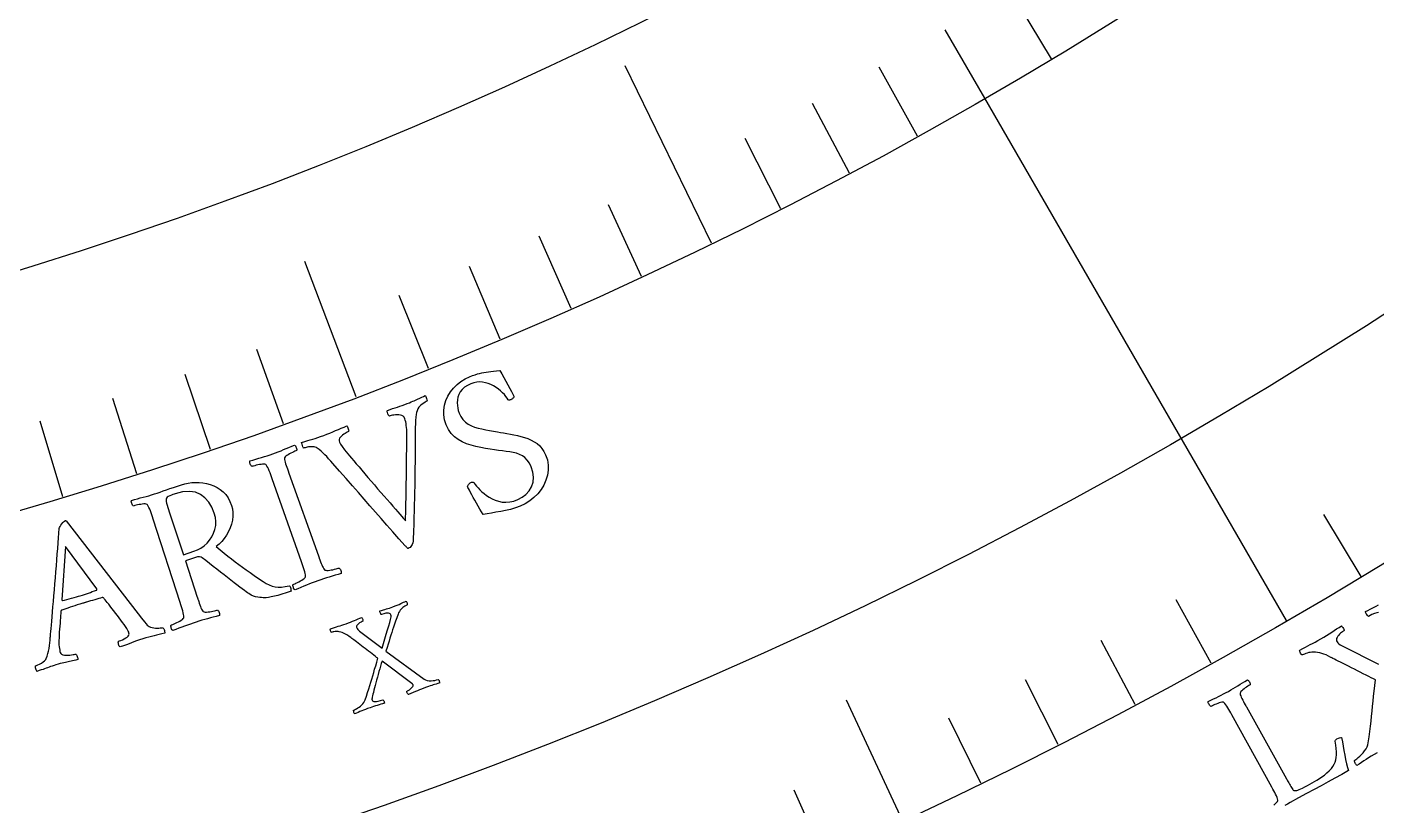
# Model space of a CAD drawing. Header units: millimetres. Extents: x -76 to 76, y -76 to 86.
# Drawn here: x 16.94 to 35.64, y -62.12 to -51.34 of the extents above; entities that cross this region are included whole.
import ezdxf

# ---------------------------------------------------------------- set-up
doc = ezdxf.new("R2010")
doc.units = ezdxf.units.MM
for name, color, linetype in [('CUT_OUTER', 1, 'Continuous'), ('ENGRAVE', 7, 'Continuous'), ('ENGRAVE_FINE', 8, 'Continuous'), ('TEXT', 5, 'Continuous')]:
    doc.layers.add(name, color=color, linetype=linetype)

msp = doc.modelspace()

# ---------------------------------------------------------------- linework, layer by layer
at = {"layer": 'CUT_OUTER'}
msp.add_arc((0.0001, -0.0001), 75.9999, 179.913117, 0.0001, dxfattribs=at)
at = {"layer": 'ENGRAVE'}
for points in [[(31.1316, -51.7822), (30.0978, -50.0627)], [(26.4222, -54.3364), (25.2257, -51.8759)], [(34.39, -59.5652), (30.21, -52.3253)], [(21.4998, -56.4654), (20.7858, -54.5903)], [(29.0677, -62.3358), (28.2904, -60.669)]]:
    msp.add_lwpolyline(points, dxfattribs=at)
for radius in [74.48, 74.48, 72.485, 68.78, 68.78, 65.854, 60.42, 60.42, 57.228]:
    msp.add_circle((0, 0), radius, dxfattribs=at)
at = {"layer": 'ENGRAVE_FINE'}
for points in [[(30.2086, -52.3261), (29.6614, -51.3783)], [(29.2758, -52.8536), (28.7456, -51.8962)], [(28.3337, -53.3646), (27.8204, -52.398)], [(27.3823, -53.8589), (26.8864, -52.8834)], [(25.4535, -54.7968), (24.9925, -53.8043)], [(24.4766, -55.2401), (24.0333, -54.2395)], [(23.4918, -55.6661), (23.0663, -54.6578)], [(22.4994, -56.0745), (22.0919, -55.0588)], [(20.4932, -56.8384), (20.122, -55.8089)], [(19.4799, -57.1936), (19.1271, -56.1576)], [(18.4604, -57.5308), (18.126, -56.4887)], [(17.4349, -57.8498), (17.1191, -56.802)], [(35.4243, -58.956), (34.9076, -58.0961)], [(33.3452, -60.1563), (32.8588, -59.2789)], [(32.2903, -60.7291), (31.8193, -59.8434)], [(31.2255, -61.2834), (30.77, -60.3896)], [(30.1512, -61.8191), (29.7114, -60.9174)], [(27.9753, -62.8337), (27.5673, -61.9172)]]:
    msp.add_lwpolyline(points, dxfattribs=at)
at = {"layer": 'TEXT'}
for points in [[(23.0695, -56.1867), (23.1089, -56.1711), (23.1454, -56.1582), (23.1788, -56.1479), (23.2093, -56.1401), (23.2386, -56.134), (23.2686, -56.1286), (23.2993, -56.1238), (23.3307, -56.1198), (23.3643, -56.1157), (23.4016, -56.1108), (23.4427, -56.1051), (23.4875, -56.0986), (23.5165, -56.147), (23.5452, -56.1966), (23.5733, -56.2474), (23.601, -56.2994), (23.6267, -56.3486), (23.6486, -56.3913), (23.6667, -56.4275), (23.6812, -56.4571), (23.6837, -56.4635), (23.6828, -56.4703), (23.6786, -56.4775), (23.6711, -56.4851), (23.6622, -56.4923), (23.654, -56.4982), (23.6464, -56.5029), (23.6394, -56.5063), (23.6303, -56.5093), (23.6217, -56.5105), (23.6135, -56.51), (23.6057, -56.5077), (23.5912, -56.4841), (23.5732, -56.4597), (23.5517, -56.4343), (23.5267, -56.4079), (23.4988, -56.382), (23.4688, -56.3578), (23.4366, -56.3352), (23.4023, -56.3144), (23.3662, -56.2961), (23.3288, -56.2813), (23.2903, -56.2699), (23.2504, -56.262), (23.2099, -56.2587), (23.1693, -56.2612), (23.1285, -56.2694), (23.0876, -56.2833), (23.0387, -56.3067), (22.9977, -56.3335), (22.9647, -56.3637), (22.9396, -56.3974), (22.9211, -56.4332), (22.9081, -56.47), (22.9004, -56.5077), (22.8981, -56.5464), (22.9001, -56.5848), (22.9052, -56.6214), (22.9136, -56.6564), (22.9251, -56.6897), (22.949, -56.7389), (22.9779, -56.7809), (23.0119, -56.8157), (23.051, -56.8433), (23.094, -56.8656), (23.14, -56.8843), (23.1888, -56.8995), (23.2405, -56.9111), (23.2938, -56.921), (23.3475, -56.9311), (23.4014, -56.9415), (23.4557, -56.9521), (23.4972, -56.9592), (23.5408, -56.9667), (23.5866, -56.9744), (23.6344, -56.9824), (23.6832, -56.9914), (23.732, -57.0019), (23.7806, -57.014), (23.8292, -57.0277), (23.8766, -57.044), (23.9215, -57.0638), (23.964, -57.0872), (24.0042, -57.1142), (24.0408, -57.1453), (24.0727, -57.1814), (24.1001, -57.2225), (24.1228, -57.2684), (24.147, -57.3396), (24.1594, -57.4109), (24.1601, -57.4821), (24.149, -57.5533), (24.1277, -57.6227), (24.0981, -57.6884), (24.0602, -57.7505), (24.0138, -57.8089), (23.9607, -57.862), (23.9025, -57.9083), (23.8392, -57.9477), (23.7709, -57.9802), (23.704, -58.0054), (23.6367, -58.0263), (23.5691, -58.043), (23.5012, -58.0554), (23.435, -58.0656), (23.3726, -58.0758), (23.314, -58.086), (23.2592, -58.0962), (23.2353, -58.0594), (23.2113, -58.0211), (23.1874, -57.9812), (23.1634, -57.9397), (23.1403, -57.8987), (23.1189, -57.8601), (23.0994, -57.8239), (23.0815, -57.7902), (23.0663, -57.7607), (23.0545, -57.7374), (23.0462, -57.7201), (23.0412, -57.7089), (23.0457, -57.6996), (23.0508, -57.6906), (23.0566, -57.6818), (23.0632, -57.6734), (23.0704, -57.6657), (23.0783, -57.6591), (23.0868, -57.6537), (23.096, -57.6493), (23.1076, -57.6464), (23.1181, -57.6475), (23.1274, -57.6526), (23.1355, -57.6617), (23.149, -57.6804), (23.1661, -57.7017), (23.1869, -57.7257), (23.2113, -57.7523), (23.2391, -57.78), (23.2703, -57.8068), (23.3047, -57.833), (23.3424, -57.8584), (23.383, -57.8812), (23.4263, -57.8996), (23.4721, -57.9136), (23.5205, -57.9232), (23.5716, -57.9266), (23.6251, -57.922), (23.6812, -57.9094), (23.7398, -57.8888), (23.7995, -57.8581), (23.8507, -57.8184), (23.8933, -57.7697), (23.9275, -57.7121), (23.9496, -57.6481), (23.9562, -57.5805), (23.9473, -57.5092), (23.9231, -57.4343), (23.8982, -57.3834), (23.8697, -57.3412), (23.8374, -57.3076), (23.8015, -57.2826), (23.7623, -57.2638), (23.7203, -57.2484), (23.6754, -57.2366), (23.6277, -57.2283), (23.5777, -57.2217), (23.5259, -57.215), (23.4724, -57.2082), (23.4171, -57.2014), (23.3545, -57.1914), (23.2905, -57.1802), (23.225, -57.1677), (23.1582, -57.154), (23.0921, -57.1372), (23.029, -57.1154), (22.9688, -57.0886), (22.9115, -57.0569), (22.8594, -57.0187), (22.8147, -56.9724), (22.7772, -56.918), (22.747, -56.8557), (22.7244, -56.7857), (22.7127, -56.7166), (22.7119, -56.6485), (22.7221, -56.5812), (22.7416, -56.5163), (22.7689, -56.4551), (22.804, -56.3975), (22.8468, -56.3437), (22.8958, -56.2949), (22.9492, -56.2525), (23.0071, -56.2164), (23.0695, -56.1867)], [(21.0489, -56.9993), (21.0913, -56.9833), (21.1329, -56.9671), (21.1736, -56.9505), (21.2134, -56.9337), (21.2526, -56.9168), (21.2915, -56.9002), (21.3302, -56.8839), (21.3685, -56.8678), (21.3733, -56.8737), (21.3782, -56.8825), (21.3833, -56.8941), (21.3885, -56.9086), (21.3926, -56.9229), (21.3946, -56.934), (21.3943, -56.9418), (21.3919, -56.9463), (21.385, -56.9494), (21.3748, -56.9546), (21.3615, -56.9621), (21.345, -56.9717), (21.3273, -56.983), (21.3107, -56.9954), (21.2951, -57.009), (21.2805, -57.0238), (21.2691, -57.0397), (21.2629, -57.0565), (21.2621, -57.0742), (21.2666, -57.0928), (21.2799, -57.1194), (21.3036, -57.1553), (21.3377, -57.2006), (21.3822, -57.2552), (21.406, -57.2834), (21.4336, -57.3158), (21.4649, -57.3525), (21.4999, -57.3934), (21.5377, -57.4376), (21.5773, -57.4839), (21.6188, -57.5326), (21.6621, -57.5834), (21.7065, -57.6353), (21.751, -57.6871), (21.7958, -57.7388), (21.8408, -57.7904), (21.8849, -57.8409), (21.9272, -57.8895), (21.9676, -57.936), (22.0061, -57.9805), (22.0419, -58.022), (22.0743, -58.0595), (22.1033, -58.093), (22.1288, -58.1226), (22.1499, -58.1471), (22.1657, -58.1652), (22.1762, -58.1769), (22.1812, -58.1823), (22.182, -58.1714), (22.1829, -58.1516), (22.1839, -58.123), (22.185, -58.0856), (22.1862, -58.0409), (22.1874, -57.9906), (22.1885, -57.9346), (22.1896, -57.873), (22.1906, -57.8069), (22.1917, -57.7374), (22.1927, -57.6646), (22.1938, -57.5885), (22.1949, -57.5104), (22.1958, -57.4318), (22.1967, -57.3526), (22.1974, -57.2728), (22.1981, -57.1939), (22.1986, -57.1174), (22.199, -57.0433), (22.1993, -56.9716), (22.1992, -56.9446), (22.1982, -56.9172), (22.1962, -56.8894), (22.1932, -56.8612), (22.1894, -56.8341), (22.1847, -56.8097), (22.1791, -56.788), (22.1726, -56.769), (22.1624, -56.7495), (22.1488, -56.7345), (22.1317, -56.7239), (22.1112, -56.7178), (22.089, -56.715), (22.0667, -56.714), (22.0445, -56.715), (22.0223, -56.718), (22.0018, -56.7218), (21.9849, -56.7255), (21.9716, -56.7289), (21.9618, -56.7321), (21.9555, -56.7295), (21.9492, -56.7233), (21.943, -56.7132), (21.9369, -56.6995), (21.932, -56.6848), (21.9295, -56.6722), (21.9292, -56.6617), (21.9313, -56.6532), (21.9673, -56.6409), (22.0023, -56.6291), (22.0364, -56.6179), (22.0696, -56.6072), (22.1027, -56.5964), (22.1366, -56.5846), (22.1713, -56.5719), (22.2068, -56.5583), (22.2357, -56.5468), (22.2614, -56.5364), (22.2839, -56.527), (22.3032, -56.5187), (22.3207, -56.5109), (22.3381, -56.503), (22.3551, -56.495), (22.372, -56.4869), (22.3897, -56.4783), (22.4094, -56.4689), (22.431, -56.4587), (22.4547, -56.4477), (22.4596, -56.4537), (22.4645, -56.4627), (22.4695, -56.4748), (22.4746, -56.4901), (22.4788, -56.5049), (22.481, -56.5158), (22.4813, -56.5227), (22.4796, -56.5258), (22.4694, -56.5308), (22.4547, -56.5396), (22.4355, -56.5521), (22.4119, -56.5683), (22.3881, -56.5875), (22.3684, -56.609), (22.3529, -56.6328), (22.3416, -56.6589), (22.3354, -56.681), (22.3301, -56.7108), (22.3257, -56.7483), (22.3222, -56.7935), (22.3196, -56.8418), (22.3177, -56.8889), (22.3166, -56.9346), (22.3164, -56.9791), (22.3159, -57.0821), (22.3153, -57.1808), (22.3146, -57.2752), (22.3139, -57.3653), (22.3131, -57.4524), (22.3119, -57.5382), (22.3105, -57.6224), (22.3089, -57.7051), (22.3071, -57.7879), (22.3052, -57.8723), (22.3032, -57.9583), (22.3012, -58.0458), (22.2988, -58.1365), (22.2959, -58.2322), (22.2924, -58.3327), (22.2882, -58.4381), (22.2861, -58.4662), (22.2818, -58.4905), (22.2755, -58.5108), (22.2671, -58.5273), (22.2572, -58.5407), (22.2461, -58.5517), (22.234, -58.5604), (22.2207, -58.5668), (22.2164, -58.5672), (22.2115, -58.5652), (22.2061, -58.5609), (22.2003, -58.5543), (22.1944, -58.547), (22.1889, -58.541), (22.184, -58.5362), (22.1794, -58.5325), (22.0907, -58.4327), (22.0051, -58.336), (21.9227, -58.2427), (21.8435, -58.1526), (21.7656, -58.0637), (21.6871, -57.974), (21.6081, -57.8835), (21.5286, -57.7922), (21.4466, -57.6982), (21.3602, -57.5996), (21.2694, -57.4963), (21.1742, -57.3884), (21.1452, -57.3552), (21.1172, -57.324), (21.0901, -57.2947), (21.0639, -57.2674), (21.038, -57.242), (21.0118, -57.2182), (20.9853, -57.196), (20.9585, -57.1756), (20.9466, -57.1681), (20.9324, -57.1626), (20.9159, -57.1591), (20.8971, -57.1577), (20.8774, -57.1577), (20.8583, -57.1587), (20.8397, -57.1606), (20.8216, -57.1635), (20.805, -57.1668), (20.7909, -57.17), (20.7792, -57.1731), (20.7699, -57.1761), (20.7679, -57.1742), (20.7645, -57.1676), (20.7598, -57.1562), (20.7538, -57.14), (20.748, -57.1236), (20.7441, -57.1113), (20.7421, -57.1032), (20.742, -57.0993), (20.7862, -57.0849), (20.8266, -57.072), (20.8632, -57.0607), (20.896, -57.0509), (20.9288, -57.0409), (20.9652, -57.029), (21.0052, -57.0151), (21.0489, -56.9993)], [(20.343, -57.2551), (20.3816, -57.241), (20.4196, -57.2266), (20.4569, -57.2119), (20.4934, -57.1967), (20.5301, -57.1814), (20.5676, -57.1658), (20.6061, -57.1501), (20.6454, -57.1343), (20.6524, -57.1391), (20.6586, -57.1466), (20.664, -57.1567), (20.6687, -57.1693), (20.6722, -57.1824), (20.6741, -57.1937), (20.6744, -57.2033), (20.6732, -57.2111), (20.6635, -57.2149), (20.6507, -57.2204), (20.6347, -57.2276), (20.6155, -57.2366), (20.5952, -57.2465), (20.5757, -57.2567), (20.557, -57.2672), (20.5392, -57.2779), (20.5241, -57.2886), (20.5133, -57.2988), (20.507, -57.3087), (20.505, -57.3181), (20.5067, -57.3341), (20.5099, -57.352), (20.5147, -57.3715), (20.5211, -57.3929), (20.5286, -57.4156), (20.5366, -57.4393), (20.5451, -57.4639), (20.5542, -57.4895), (20.5556, -57.4936), (20.5571, -57.4978), (20.5586, -57.5019), (20.56, -57.506), (20.5615, -57.5101), (20.563, -57.5142), (20.5645, -57.5184), (20.5659, -57.5225), (20.9755, -58.668), (20.977, -58.6722), (20.9785, -58.6763), (20.9799, -58.6804), (20.9814, -58.6845), (20.9829, -58.6886), (20.9843, -58.6928), (20.9858, -58.6969), (20.9873, -58.701), (20.9965, -58.7265), (21.0054, -58.7507), (21.0141, -58.7736), (21.0226, -58.7953), (21.031, -58.8152), (21.0395, -58.833), (21.0483, -58.8485), (21.0573, -58.8619), (21.0645, -58.8668), (21.0758, -58.87), (21.0911, -58.8713), (21.1104, -58.8707), (21.1319, -58.8687), (21.1538, -58.8656), (21.1761, -58.8614), (21.1988, -58.856), (21.2198, -58.8505), (21.2372, -58.8456), (21.251, -58.8416), (21.2611, -58.8382), (21.2672, -58.8434), (21.2731, -58.8509), (21.279, -58.8608), (21.2847, -58.8731), (21.2892, -58.8858), (21.2914, -58.897), (21.2913, -58.9068), (21.2889, -58.915), (21.2468, -58.9272), (21.2057, -58.9392), (21.1655, -58.951), (21.1262, -58.9627), (21.0872, -58.9746), (21.0478, -58.9872), (21.0081, -59.0005), (20.9681, -59.0145), (20.9292, -59.0286), (20.8901, -59.0433), (20.8509, -59.0586), (20.8114, -59.0745), (20.7718, -59.0909), (20.7318, -59.1075), (20.6915, -59.1245), (20.651, -59.1416), (20.6439, -59.1368), (20.6377, -59.1293), (20.6323, -59.1192), (20.6278, -59.1065), (20.6245, -59.0933), (20.6227, -59.082), (20.6226, -59.0724), (20.624, -59.0645), (20.634, -59.0607), (20.6473, -59.0552), (20.6638, -59.048), (20.6836, -59.039), (20.7047, -59.0288), (20.7249, -59.018), (20.7443, -59.0064), (20.7629, -58.9942), (20.7786, -58.9823), (20.7896, -58.9716), (20.7958, -58.9623), (20.7971, -58.9543), (20.7958, -58.9348), (20.7924, -58.9134), (20.787, -58.89), (20.7795, -58.8646), (20.7707, -58.8377), (20.7613, -58.8099), (20.7514, -58.7811), (20.741, -58.7513), (20.336, -57.6042), (20.3254, -57.5744), (20.3149, -57.5455), (20.3046, -57.5175), (20.2944, -57.4905), (20.2841, -57.4654), (20.2736, -57.4433), (20.2627, -57.4242), (20.2517, -57.4081), (20.2453, -57.4016), (20.2348, -57.3978), (20.22, -57.3966), (20.2011, -57.3981), (20.18, -57.4012), (20.1585, -57.4049), (20.1367, -57.4094), (20.1145, -57.4146), (20.094, -57.4197), (20.077, -57.4242), (20.0636, -57.428), (20.0537, -57.4312), (20.0478, -57.4259), (20.042, -57.4183), (20.0363, -57.4083), (20.0308, -57.3959), (20.0264, -57.3832), (20.0243, -57.3719), (20.0244, -57.3622), (20.0268, -57.3541), (20.0675, -57.3415), (20.108, -57.3291), (20.1482, -57.317), (20.1881, -57.3052), (20.2276, -57.2933), (20.2666, -57.281), (20.3051, -57.2682), (20.343, -57.2551)], [(19.0773, -57.683), (19.123, -57.67), (19.1706, -57.6605), (19.2202, -57.6546), (19.2717, -57.6522), (19.3239, -57.6535), (19.3753, -57.659), (19.4261, -57.6684), (19.4762, -57.6819), (19.5247, -57.6999), (19.5705, -57.7228), (19.6137, -57.7506), (19.6542, -57.7833), (19.691, -57.8214), (19.723, -57.8651), (19.7501, -57.9145), (19.7723, -57.9696), (19.7854, -58.0188), (19.7915, -58.0694), (19.7907, -58.1217), (19.7831, -58.1756), (19.7695, -58.2295), (19.7513, -58.2819), (19.7282, -58.3328), (19.7004, -58.3822), (19.669, -58.4286), (19.635, -58.4704), (19.5985, -58.5077), (19.5594, -58.5403), (19.6144, -58.5868), (19.6678, -58.6309), (19.7199, -58.6729), (19.7705, -58.7126), (19.8207, -58.751), (19.8716, -58.789), (19.9231, -58.8265), (19.9754, -58.8636), (20.0295, -58.9013), (20.0866, -58.9409), (20.1467, -58.9823), (20.2099, -59.0256), (20.252, -59.0516), (20.2938, -59.0724), (20.3351, -59.0879), (20.376, -59.0981), (20.4187, -59.1028), (20.4655, -59.1019), (20.5164, -59.0952), (20.5713, -59.0829), (20.5781, -59.088), (20.5838, -59.0963), (20.5881, -59.1077), (20.5912, -59.1223), (20.5934, -59.1368), (20.5948, -59.1481), (20.5954, -59.1562), (20.5954, -59.161), (20.5299, -59.1831), (20.4698, -59.2019), (20.4149, -59.2175), (20.3654, -59.2298), (20.3214, -59.2392), (20.2834, -59.246), (20.2513, -59.2501), (20.2251, -59.2516), (20.2076, -59.2505), (20.1869, -59.2489), (20.1628, -59.2466), (20.1354, -59.2437), (20.1057, -59.238), (20.0749, -59.2276), (20.0428, -59.2124), (20.0095, -59.1924), (19.9948, -59.1821), (19.9748, -59.1679), (19.9497, -59.1496), (19.9194, -59.1273), (19.8848, -59.1016), (19.8471, -59.0732), (19.8061, -59.0419), (19.7619, -59.0079), (19.7154, -58.9718), (19.6673, -58.9345), (19.6177, -58.896), (19.5667, -58.8562), (19.5153, -58.8159), (19.4648, -58.7759), (19.4153, -58.7361), (19.3667, -58.6966), (19.3484, -58.6864), (19.3268, -58.6821), (19.3016, -58.6834), (19.273, -58.6905), (19.1323, -58.7365), (19.2968, -59.2414), (19.2981, -59.2456), (19.2995, -59.2497), (19.3008, -59.2539), (19.3022, -59.2581), (19.3035, -59.2622), (19.3049, -59.2664), (19.3063, -59.2705), (19.3076, -59.2747), (19.3161, -59.3004), (19.3243, -59.3249), (19.3324, -59.348), (19.3402, -59.3699), (19.348, -59.3901), (19.3561, -59.4081), (19.3644, -59.4239), (19.373, -59.4375), (19.3801, -59.4427), (19.3913, -59.4461), (19.4065, -59.4479), (19.4258, -59.4479), (19.4474, -59.4465), (19.4694, -59.444), (19.4918, -59.4404), (19.5146, -59.4357), (19.5358, -59.4307), (19.5533, -59.4264), (19.5672, -59.4227), (19.5774, -59.4196), (19.5833, -59.425), (19.5891, -59.4327), (19.5946, -59.4428), (19.6, -59.4552), (19.6041, -59.468), (19.606, -59.4793), (19.6056, -59.489), (19.603, -59.4972), (19.5606, -59.5082), (19.5191, -59.519), (19.4786, -59.5297), (19.439, -59.5402), (19.3997, -59.5511), (19.36, -59.5625), (19.3199, -59.5747), (19.2795, -59.5875), (19.2402, -59.6005), (19.2007, -59.6141), (19.1611, -59.6283), (19.1212, -59.6431), (19.0811, -59.6583), (19.0406, -59.6738), (18.9999, -59.6896), (18.9589, -59.7056), (18.9519, -59.7005), (18.9459, -59.6928), (18.9409, -59.6826), (18.9367, -59.6698), (18.9338, -59.6565), (18.9323, -59.6451), (18.9325, -59.6355), (18.9341, -59.6277), (18.9442, -59.6242), (18.9576, -59.6191), (18.9744, -59.6123), (18.9944, -59.6039), (19.0158, -59.5944), (19.0363, -59.5841), (19.056, -59.5731), (19.0749, -59.5614), (19.091, -59.5499), (19.1023, -59.5396), (19.1087, -59.5305), (19.1103, -59.5225), (19.1095, -59.503), (19.1068, -59.4815), (19.102, -59.4579), (19.0952, -59.4323), (19.0872, -59.4052), (19.0786, -59.3771), (19.0696, -59.3481), (19.06, -59.318), (18.6851, -58.1606), (18.6754, -58.1305), (18.6657, -58.1014), (18.6562, -58.0731), (18.6467, -58.0458), (18.6372, -58.0204), (18.6272, -57.9981), (18.617, -57.9787), (18.6064, -57.9622), (18.6002, -57.9556), (18.5898, -57.9515), (18.5751, -57.9499), (18.5561, -57.9508), (18.535, -57.9532), (18.5136, -57.9563), (18.4921, -57.96), (18.4704, -57.9644), (18.4504, -57.9687), (18.4337, -57.9726), (18.4204, -57.976), (18.4106, -57.9788), (18.4048, -57.9734), (18.3992, -57.9656), (18.3939, -57.9554), (18.3887, -57.9429), (18.3847, -57.93), (18.3829, -57.9187), (18.3833, -57.9091), (18.3858, -57.901), (18.4269, -57.8896), (18.4674, -57.8784), (18.5075, -57.8676), (18.5471, -57.8572), (18.5864, -57.8466), (18.6253, -57.8355), (18.6638, -57.8239), (18.702, -57.8119), (18.7421, -57.7987), (18.7836, -57.7847), (18.8265, -57.7697), (18.8708, -57.7539), (18.9175, -57.7373), (18.9674, -57.72), (19.0207, -57.7019), (19.0773, -57.683)], [(19.5326, -58.0785), (19.4983, -57.996), (19.455, -57.9254), (19.4026, -57.8666), (19.3413, -57.8196), (19.27, -57.7883), (19.1877, -57.7763), (19.0943, -57.7836), (18.9899, -57.8101), (18.9761, -57.8148), (18.9592, -57.8209), (18.9392, -57.8284), (18.9161, -57.8373), (18.8944, -57.8471), (18.8786, -57.8573), (18.8688, -57.8678), (18.8649, -57.8786), (18.8648, -57.8948), (18.8674, -57.915), (18.8725, -57.9391), (18.8802, -57.9672), (18.8894, -57.9973), (18.8987, -58.0275), (18.9083, -58.0579), (18.9181, -58.0883), (19.1052, -58.6533), (19.2485, -58.6065), (19.2992, -58.5864), (19.3467, -58.5607), (19.3909, -58.5292), (19.4319, -58.4921), (19.4683, -58.4504), (19.4987, -58.4053), (19.5232, -58.3567), (19.5417, -58.3048), (19.5527, -58.2504), (19.5549, -58.1945), (19.5482, -58.1373), (19.5326, -58.0785)], [(17.2606, -59.7965), (17.261, -59.7918), (17.2623, -59.7774), (17.2644, -59.7536), (17.2674, -59.7202), (17.2711, -59.6786), (17.2752, -59.6302), (17.2798, -59.5751), (17.2848, -59.5131), (17.2904, -59.4459), (17.2965, -59.3749), (17.3032, -59.3001), (17.3103, -59.2216), (17.3177, -59.1406), (17.3248, -59.0585), (17.3317, -58.9753), (17.3384, -58.891), (17.345, -58.8071), (17.3514, -58.7249), (17.3577, -58.6444), (17.3638, -58.5656), (17.3697, -58.4901), (17.3753, -58.4192), (17.3805, -58.353), (17.3854, -58.2914), (17.389, -58.2777), (17.3957, -58.2624), (17.4055, -58.2454), (17.4182, -58.2268), (17.4319, -58.2094), (17.4444, -58.1961), (17.4558, -58.187), (17.4659, -58.182), (17.4684, -58.1814), (17.4705, -58.181), (17.472, -58.181), (17.4732, -58.1814), (17.4743, -58.1819), (17.4761, -58.1824), (17.4784, -58.1829), (17.4813, -58.1835), (18.4763, -59.4718), (18.5261, -59.535), (18.5636, -59.5822), (18.5888, -59.6133), (18.6018, -59.6283), (18.6151, -59.6404), (18.6314, -59.6504), (18.6507, -59.6583), (18.673, -59.6642), (18.6965, -59.6682), (18.7196, -59.6706), (18.7422, -59.6714), (18.7643, -59.6707), (18.7841, -59.6691), (18.7999, -59.6675), (18.8116, -59.6658), (18.8192, -59.6641), (18.8265, -59.6705), (18.8325, -59.6794), (18.8375, -59.6907), (18.8413, -59.7046), (18.844, -59.7181), (18.8458, -59.7287), (18.8467, -59.7364), (18.8466, -59.7411), (18.8061, -59.7509), (18.7678, -59.7602), (18.7316, -59.769), (18.6976, -59.7772), (18.6631, -59.786), (18.6256, -59.7962), (18.5852, -59.808), (18.5417, -59.8212), (18.496, -59.8356), (18.4545, -59.8493), (18.4172, -59.8622), (18.3841, -59.8744), (18.3511, -59.8869), (18.3141, -59.9008), (18.2731, -59.9161), (18.2281, -59.9327), (18.2212, -59.9276), (18.2153, -59.9198), (18.2104, -59.9095), (18.2064, -59.8966), (18.2038, -59.8833), (18.203, -59.8717), (18.2041, -59.8619), (18.2071, -59.8537), (18.2214, -59.8487), (18.2387, -59.8414), (18.2592, -59.8318), (18.2829, -59.8199), (18.3058, -59.8071), (18.3243, -59.7947), (18.3383, -59.7827), (18.3478, -59.7711), (18.3507, -59.7629), (18.3515, -59.7531), (18.3503, -59.7417), (18.3471, -59.7286), (18.3414, -59.7142), (18.3321, -59.6962), (18.3192, -59.6745), (18.3027, -59.6491), (18.2835, -59.6211), (18.2625, -59.5916), (18.2397, -59.5606), (18.2151, -59.528), (18.1896, -59.4949), (18.1644, -59.4622), (18.1393, -59.4301), (18.1144, -59.3986), (18.0907, -59.3686), (18.0692, -59.3414), (18.0499, -59.317), (18.0327, -59.2954), (18.0187, -59.2776), (18.0086, -59.2649), (18.0026, -59.2573), (18.0006, -59.2548), (18.0002, -59.2546), (17.9988, -59.2538), (17.9965, -59.2526), (17.9934, -59.2509), (17.9898, -59.2493), (17.9865, -59.2484), (17.9834, -59.2482), (17.9805, -59.2487), (17.9581, -59.2542), (17.9333, -59.2608), (17.9061, -59.2684), (17.8767, -59.2771), (17.8465, -59.2862), (17.8175, -59.2949), (17.7894, -59.3033), (17.7624, -59.3114), (17.7555, -59.3135), (17.7485, -59.3156), (17.7415, -59.3177), (17.7346, -59.3198), (17.7278, -59.3218), (17.7213, -59.3237), (17.7152, -59.3255), (17.7095, -59.3272), (17.6693, -59.3393), (17.6322, -59.3506), (17.5984, -59.3612), (17.5677, -59.3709), (17.5366, -59.3812), (17.5014, -59.3931), (17.4623, -59.4069), (17.419, -59.4223), (17.4175, -59.423), (17.4159, -59.4244), (17.414, -59.4263), (17.4119, -59.4289), (17.41, -59.4315), (17.4086, -59.4333), (17.4078, -59.4344), (17.4075, -59.4348), (17.4073, -59.4387), (17.4064, -59.4503), (17.405, -59.4697), (17.403, -59.4969), (17.4005, -59.5295), (17.3978, -59.5649), (17.3948, -59.6033), (17.3914, -59.6447), (17.3882, -59.6867), (17.3855, -59.7273), (17.3832, -59.7664), (17.3815, -59.804), (17.3798, -59.841), (17.3795, -59.8745), (17.3807, -59.9045), (17.3833, -59.9311), (17.3868, -59.9546), (17.3904, -59.9753), (17.3943, -59.9934), (17.3982, -60.0088), (17.4052, -60.0226), (17.4172, -60.0333), (17.4342, -60.0408), (17.4562, -60.0451), (17.4806, -60.047), (17.505, -60.0472), (17.5293, -60.0458), (17.5534, -60.0426), (17.5752, -60.0389), (17.5924, -60.0358), (17.6049, -60.0332), (17.6129, -60.0313), (17.6168, -60.0348), (17.6212, -60.0414), (17.6261, -60.051), (17.6316, -60.0638), (17.6365, -60.0773), (17.6398, -60.0891), (17.6415, -60.0994), (17.6415, -60.108), (17.6152, -60.1142), (17.5909, -60.1198), (17.5685, -60.1248), (17.5481, -60.1293), (17.5286, -60.1334), (17.5091, -60.1376), (17.4896, -60.1417), (17.4701, -60.1459), (17.4492, -60.1506), (17.4254, -60.1566), (17.3986, -60.1638), (17.369, -60.1721), (17.3392, -60.1809), (17.3119, -60.1893), (17.2873, -60.1974), (17.2652, -60.205), (17.2443, -60.2125), (17.2235, -60.22), (17.2027, -60.2275), (17.1819, -60.2349), (17.1596, -60.2428), (17.1346, -60.2514), (17.1067, -60.2609), (17.0759, -60.2711), (17.0722, -60.2675), (17.0684, -60.2607), (17.0644, -60.2508), (17.0603, -60.2376), (17.0568, -60.2238), (17.0545, -60.2116), (17.0534, -60.2012), (17.0536, -60.1925), (17.0683, -60.1875), (17.087, -60.1796), (17.1097, -60.1689), (17.1363, -60.1554), (17.162, -60.1402), (17.1821, -60.1245), (17.1965, -60.1084), (17.2052, -60.0917), (17.2177, -60.0585), (17.2281, -60.0241), (17.2365, -59.9886), (17.2429, -59.9519), (17.248, -59.9143), (17.2526, -59.8759), (17.2568, -59.8366), (17.2606, -59.7965)], [(17.4687, -58.5406), (17.4195, -59.2793), (17.4197, -59.2796), (17.4202, -59.2806), (17.4212, -59.2822), (17.4225, -59.2845), (17.424, -59.2867), (17.4255, -59.2881), (17.4269, -59.2889), (17.4283, -59.2888), (17.4565, -59.282), (17.4872, -59.2742), (17.5205, -59.2654), (17.5563, -59.2556), (17.5915, -59.2458), (17.623, -59.2369), (17.6509, -59.2289), (17.675, -59.2218), (17.7061, -59.2123), (17.7356, -59.203), (17.7634, -59.1937), (17.7896, -59.1845), (17.8155, -59.1752), (17.8426, -59.1655), (17.8709, -59.1554), (17.9005, -59.1449), (17.9029, -59.1437), (17.9045, -59.1418), (17.9053, -59.1392), (17.9053, -59.1359), (17.905, -59.1326), (17.9048, -59.1303), (17.9046, -59.1289), (17.9046, -59.1284)], [(21.3593, -59.61), (21.3902, -59.5988), (21.4196, -59.5876), (21.4475, -59.5766), (21.4741, -59.5658), (21.4998, -59.555), (21.5253, -59.5445), (21.5506, -59.5341), (21.5758, -59.524), (21.5789, -59.5278), (21.5823, -59.5337), (21.5858, -59.5414), (21.5896, -59.5511), (21.5925, -59.5606), (21.5936, -59.5677), (21.5929, -59.5725), (21.5903, -59.5749), (21.5835, -59.5777), (21.5754, -59.5816), (21.5659, -59.5866), (21.5551, -59.5927), (21.544, -59.5997), (21.5337, -59.6075), (21.5241, -59.6159), (21.5153, -59.6251), (21.5084, -59.635), (21.5047, -59.6453), (21.5041, -59.6561), (21.5067, -59.6674), (21.5118, -59.6774), (21.5201, -59.6881), (21.5316, -59.6994), (21.5464, -59.7113), (21.8572, -59.9479), (21.8767, -59.8824), (21.8959, -59.8187), (21.9146, -59.757), (21.933, -59.697), (21.9497, -59.6415), (21.9634, -59.5928), (21.9741, -59.551), (21.9818, -59.5161), (21.9825, -59.5108), (21.9827, -59.5057), (21.9823, -59.5008), (21.9814, -59.4961), (21.9803, -59.492), (21.9794, -59.4888), (21.9788, -59.4865), (21.9783, -59.4852), (21.9747, -59.4793), (21.9682, -59.4738), (21.9589, -59.469), (21.9469, -59.4646), (21.9307, -59.4627), (21.9088, -59.4651), (21.8814, -59.4718), (21.8483, -59.4828), (21.8452, -59.4816), (21.8418, -59.4779), (21.8381, -59.4717), (21.8341, -59.4629), (21.8304, -59.4535), (21.8278, -59.4453), (21.8264, -59.4384), (21.8259, -59.4327), (21.8512, -59.4254), (21.875, -59.4184), (21.8973, -59.4119), (21.9182, -59.4058), (21.9388, -59.3995), (21.9602, -59.3925), (21.9825, -59.3848), (22.0057, -59.3764), (22.0375, -59.3644), (22.0665, -59.3529), (22.0927, -59.3419), (22.1161, -59.3314), (22.1372, -59.3216), (22.1564, -59.3128), (22.1737, -59.305), (22.1891, -59.2981), (22.1923, -59.3017), (22.1956, -59.3067), (22.1991, -59.3132), (22.2027, -59.3212), (22.2057, -59.3295), (22.207, -59.3372), (22.2067, -59.3443), (22.2048, -59.3506), (22.2002, -59.3527), (22.1932, -59.3562), (22.184, -59.3613), (22.1724, -59.3678), (22.1596, -59.3758), (22.1467, -59.3854), (22.1336, -59.3966), (22.1203, -59.4094), (22.1077, -59.4237), (22.0965, -59.4396), (22.0868, -59.4572), (22.0785, -59.4763), (22.0614, -59.5264), (22.0454, -59.5731), (22.0305, -59.6164), (22.0166, -59.6562), (22.0035, -59.6944), (21.9907, -59.7326), (21.9783, -59.771), (21.9663, -59.8095), (21.954, -59.8498), (21.9408, -59.8937), (21.9266, -59.9413), (21.9114, -59.9924), (22.4393, -60.3774), (22.4598, -60.3894), (22.4826, -60.3975), (22.5078, -60.4017), (22.5354, -60.402), (22.5632, -60.3995), (22.5892, -60.3955), (22.6133, -60.3899), (22.6355, -60.3827), (22.6394, -60.3861), (22.6431, -60.3914), (22.6466, -60.3986), (22.6499, -60.4075), (22.6526, -60.4165), (22.6546, -60.4234), (22.6556, -60.4284), (22.6558, -60.4315), (22.6303, -60.4391), (22.6066, -60.4462), (22.5847, -60.4527), (22.5646, -60.4586), (22.5445, -60.4648), (22.5225, -60.472), (22.4987, -60.4803), (22.4729, -60.4897), (22.4377, -60.503), (22.4049, -60.5157), (22.3745, -60.5279), (22.3466, -60.5395), (22.3188, -60.5513), (22.2887, -60.5641), (22.2563, -60.5779), (22.2215, -60.5926), (22.2168, -60.5893), (22.2123, -60.5839), (22.208, -60.5764), (22.204, -60.5668), (22.2011, -60.5573), (22.2, -60.5502), (22.2007, -60.5454), (22.2034, -60.5429), (22.2094, -60.5403), (22.2169, -60.5365), (22.2258, -60.5313), (22.2361, -60.5249), (22.2468, -60.5175), (22.257, -60.5094), (22.2664, -60.5007), (22.2753, -60.4913), (22.2824, -60.4819), (22.2867, -60.4728), (22.288, -60.4642), (22.2865, -60.456), (22.2857, -60.4541), (22.2843, -60.4521), (22.2825, -60.4498), (22.2803, -60.4473), (22.2778, -60.4448), (22.2754, -60.4428), (22.2729, -60.4411), (22.2705, -60.4398), (21.857, -60.1288), (21.8468, -60.1624), (21.8363, -60.1978), (21.8255, -60.2349), (21.8145, -60.2737), (21.8034, -60.3132), (21.7924, -60.3522), (21.7817, -60.3908), (21.7712, -60.4289), (21.7611, -60.4656), (21.752, -60.5), (21.7438, -60.532), (21.7365, -60.5617), (21.7303, -60.588), (21.7252, -60.6099), (21.7212, -60.6273), (21.7185, -60.6404), (21.7182, -60.6427), (21.7178, -60.6456), (21.7174, -60.649), (21.7169, -60.6529), (21.7167, -60.6572), (21.717, -60.6614), (21.7178, -60.6658), (21.7191, -60.6702), (21.7238, -60.6774), (21.7322, -60.6828), (21.7442, -60.6866), (21.7599, -60.6887), (21.7799, -60.6881), (21.8046, -60.6839), (21.834, -60.6762), (21.8682, -60.6648), (21.8722, -60.6682), (21.8762, -60.6735), (21.8801, -60.6804), (21.8841, -60.6892), (21.8874, -60.6979), (21.8895, -60.7048), (21.8902, -60.7099), (21.8897, -60.7132), (21.8649, -60.7202), (21.8399, -60.7274), (21.8147, -60.7348), (21.7893, -60.7423), (21.7639, -60.7501), (21.739, -60.7581), (21.7143, -60.7663), (21.69, -60.7748), (21.6573, -60.7867), (21.6272, -60.7979), (21.5997, -60.8087), (21.5747, -60.8188), (21.5509, -60.8289), (21.5266, -60.8392), (21.5019, -60.8497), (21.4767, -60.8605), (21.4735, -60.856), (21.4707, -60.8499), (21.4682, -60.8423), (21.4661, -60.8333), (21.4644, -60.8244), (21.4633, -60.8175), (21.4627, -60.8125), (21.4627, -60.8094), (21.468, -60.8071), (21.4767, -60.8027), (21.4888, -60.7963), (21.5043, -60.7877), (21.5217, -60.7773), (21.5392, -60.7654), (21.5569, -60.7518), (21.5748, -60.7367), (21.5913, -60.7204), (21.6049, -60.7032), (21.6155, -60.6852), (21.6232, -60.6664), (21.6405, -60.6131), (21.6568, -60.5622), (21.6722, -60.5136), (21.6866, -60.4673), (21.7004, -60.4222), (21.7141, -60.3769), (21.7275, -60.3317), (21.7408, -60.2863), (21.7543, -60.24), (21.7685, -60.1917), (21.7833, -60.1417), (21.7988, -60.0897), (21.7823, -60.0765), (21.7636, -60.062), (21.7428, -60.0462), (21.7199, -60.0289), (21.6957, -60.0108), (21.6711, -59.9921), (21.6461, -59.973), (21.6207, -59.9533), (21.5955, -59.9338), (21.5711, -59.915), (21.5474, -59.897), (21.5245, -59.8796), (21.503, -59.8634), (21.4836, -59.8487), (21.4662, -59.8355), (21.4509, -59.8239), (21.4383, -59.8143), (21.4294, -59.8075), (21.424, -59.8034), (21.4222, -59.802), (21.4005, -59.7851), (21.3799, -59.7706), (21.3606, -59.7583), (21.3425, -59.7483), (21.3245, -59.7401), (21.3056, -59.733), (21.2856, -59.7269), (21.2648, -59.722), (21.2506, -59.7195), (21.236, -59.7184), (21.2211, -59.7185), (21.2057, -59.7199), (21.191, -59.7221), (21.1783, -59.7244), (21.1675, -59.7269), (21.1587, -59.7296), (21.1551, -59.7293), (21.1515, -59.7261), (21.1478, -59.7199), (21.1441, -59.7107), (21.1411, -59.7008), (21.1395, -59.6923), (21.1395, -59.6853), (21.141, -59.6798), (21.1718, -59.6699), (21.2003, -59.661), (21.2265, -59.653), (21.2505, -59.6459), (21.2745, -59.6387), (21.3006, -59.6303), (21.3289, -59.6207), (21.3593, -59.61)]]:
    msp.add_lwpolyline(points, close=True, dxfattribs=at)
for points in [[(35.6618, -59.4564), (35.6381, -59.458), (35.6077, -59.4672), (35.5704, -59.4841), (35.5263, -59.5087), (35.5216, -59.5078), (35.5157, -59.5034), (35.5087, -59.4955), (35.5006, -59.484), (35.4929, -59.4716), (35.487, -59.4606), (35.483, -59.4511), (35.4809, -59.4431), (35.5149, -59.4258), (35.5469, -59.4096), (35.5769, -59.3943), (35.605, -59.38), (35.6326, -59.3655), (35.6612, -59.3499)], [(35.646, -61.3978), (35.6023, -61.4234), (35.5622, -61.4475), (35.5256, -61.4702), (35.4925, -61.4914), (35.4609, -61.5121), (35.4288, -61.5332), (35.3962, -61.5549), (35.3631, -61.577), (35.3573, -61.5713), (35.3516, -61.5634), (35.3461, -61.5532), (35.3407, -61.5408), (35.3359, -61.5286), (35.3325, -61.5189), (35.3304, -61.512), (35.3296, -61.5076), (35.3365, -61.5029), (35.3478, -61.4943), (35.3635, -61.4818), (35.3834, -61.4655), (35.4055, -61.4461), (35.4275, -61.4243), (35.4492, -61.4002), (35.4709, -61.3739), (35.4902, -61.3461), (35.5051, -61.318), (35.5156, -61.2894), (35.5216, -61.2604), (35.5323, -61.1796), (35.5422, -61.1024), (35.5513, -61.0288), (35.5596, -60.9588), (35.5674, -60.8906), (35.5749, -60.8223), (35.5821, -60.7539), (35.589, -60.6855), (35.5959, -60.6157), (35.6033, -60.543), (35.6111, -60.4674), (35.6193, -60.389), (35.5921, -60.3746), (35.5615, -60.3589), (35.5276, -60.3417), (35.4903, -60.3232), (35.4509, -60.3036), (35.4108, -60.2835), (35.37, -60.2628), (35.3285, -60.2414), (35.2873, -60.2202), (35.2474, -60.1998), (35.2088, -60.1803), (35.1715, -60.1615), (35.1366, -60.144), (35.1049, -60.1281), (35.0766, -60.1139), (35.0515, -60.1013), (35.0311, -60.0909), (35.0165, -60.0835), (35.0078, -60.0791), (35.0048, -60.0776), (34.9693, -60.0592), (34.9362, -60.0437), (34.9053, -60.0313), (34.8769, -60.0218), (34.849, -60.0148), (34.8201, -60.0095), (34.7901, -60.0061), (34.759, -60.0045), (34.7382, -60.0048), (34.7171, -60.0069), (34.6958, -60.011), (34.6742, -60.0171), (34.654, -60.0239), (34.6364, -60.0306), (34.6217, -60.037), (34.6098, -60.0431), (34.6047, -60.0437), (34.5987, -60.04), (34.5918, -60.0321), (34.584, -60.02), (34.5771, -60.0066), (34.5726, -59.9948), (34.5708, -59.9848), (34.5714, -59.9765), (34.6127, -59.9544), (34.6509, -59.9342), (34.6862, -59.9159), (34.7184, -59.8995), (34.7506, -59.8829), (34.7856, -59.8641), (34.8234, -59.843), (34.8639, -59.8197), (34.8639, -59.8197), (34.9048, -59.7955), (34.9438, -59.7719), (34.9806, -59.7488), (35.0155, -59.7263), (35.0493, -59.7042), (35.0828, -59.6824), (35.1161, -59.661), (35.1492, -59.6398), (35.1547, -59.6445), (35.161, -59.6519), (35.1682, -59.662), (35.1761, -59.6749), (35.1829, -59.6876), (35.1864, -59.6975), (35.1866, -59.7046), (35.1836, -59.7087), (35.1746, -59.7145), (35.1641, -59.7222), (35.152, -59.7318), (35.1382, -59.7434), (35.1243, -59.7564), (35.1116, -59.7702), (35.1003, -59.7848), (35.0902, -59.8003), (35.083, -59.8161), (35.0805, -59.8318), (35.0826, -59.8474), (35.0893, -59.8629), (35.0993, -59.8759), (35.114, -59.889), (35.1334, -59.9021), (35.1576, -59.9151), (35.6646, -60.1708)], [(34.2113, -62.1252), (34.2275, -62.1114), (34.2428, -62.0972), (34.2556, -62.0837), (34.2641, -62.0722), (34.2683, -62.0625), (34.2683, -62.0549), (34.2641, -62.037), (34.2576, -62.0177), (34.2489, -61.9968), (34.238, -61.9744), (34.2257, -61.9508), (34.2127, -61.9264), (34.1991, -61.9012), (34.1848, -61.8752), (33.6311, -60.873), (33.6166, -60.8469), (33.6024, -60.8217), (33.5885, -60.7974), (33.5748, -60.7739), (33.5614, -60.7522), (33.5482, -60.7333), (33.5352, -60.7173), (33.5224, -60.704), (33.5154, -60.699), (33.505, -60.6971), (33.4911, -60.6983), (33.4738, -60.7026), (33.4545, -60.7088), (33.4351, -60.7157), (33.4155, -60.7233), (33.3957, -60.7315), (33.3774, -60.7395), (33.3622, -60.7464), (33.3503, -60.752), (33.3416, -60.7565), (33.3353, -60.7525), (33.3287, -60.7464), (33.3219, -60.738), (33.3149, -60.7274), (33.3088, -60.7162), (33.3051, -60.7061), (33.3037, -60.6971), (33.3046, -60.6891), (33.3407, -60.671), (33.3764, -60.6532), (33.412, -60.6357), (33.4473, -60.6184), (33.4823, -60.6012), (33.5167, -60.5836), (33.5506, -60.5658), (33.5839, -60.5476), (33.6177, -60.5285), (33.6508, -60.5092), (33.6833, -60.4897), (33.715, -60.47), (33.7468, -60.45), (33.7794, -60.4297), (33.8128, -60.4091), (33.847, -60.3883), (33.8543, -60.3917), (33.8612, -60.3977), (33.8678, -60.4062), (33.8741, -60.4172), (33.8793, -60.4288), (33.8828, -60.4391), (33.8846, -60.4479), (33.8846, -60.4554), (33.8762, -60.4604), (33.8651, -60.4675), (33.8513, -60.4767), (33.8348, -60.488), (33.8174, -60.5004), (33.8008, -60.5129), (33.785, -60.5255), (33.7701, -60.5383), (33.7576, -60.5505), (33.7492, -60.5617), (33.7448, -60.5718), (33.7444, -60.5809), (33.7484, -60.5955), (33.7542, -60.6116), (33.7616, -60.629), (33.7709, -60.6479), (33.7813, -60.6678), (33.7924, -60.6885), (33.8041, -60.7101), (33.8164, -60.7325), (33.8184, -60.7361), (33.8205, -60.7397), (33.8225, -60.7433), (33.8245, -60.7469), (33.8265, -60.7505), (33.8285, -60.7541), (33.8305, -60.7577), (33.8325, -60.7613), (34.3895, -61.7617), (34.391, -61.7643), (34.3928, -61.7676), (34.395, -61.7715), (34.3975, -61.776), (34.404, -61.7877), (34.4114, -61.8009), (34.4197, -61.8159), (34.4289, -61.8324), (34.4385, -61.8494), (34.448, -61.8654), (34.4574, -61.8805), (34.4667, -61.8947), (34.4754, -61.9067), (34.483, -61.9154), (34.4896, -61.9208), (34.4951, -61.9229), (34.512, -61.9233), (34.5294, -61.9214), (34.5472, -61.917), (34.5655, -61.9103), (34.5864, -61.9007), (34.6119, -61.8879), (34.6422, -61.8718), (34.6772, -61.8525), (34.8096, -61.7781), (34.8436, -61.7577), (34.8781, -61.7343), (34.9132, -61.7081), (34.9487, -61.679), (34.9819, -61.6484), (35.0097, -61.6179), (35.0322, -61.5875), (35.0494, -61.5571), (35.0609, -61.528), (35.0699, -61.4964), (35.0765, -61.4622), (35.0806, -61.4255), (35.0816, -61.3854), (35.0788, -61.3411), (35.0722, -61.2927), (35.0618, -61.2401), (35.0621, -61.2317), (35.0664, -61.2233), (35.0747, -61.2149), (35.087, -61.2067), (35.1072, -61.1963), (35.1248, -61.1898), (35.1399, -61.187), (35.1524, -61.1882), (35.1631, -61.2463), (35.1739, -61.3064), (35.1848, -61.3684), (35.1957, -61.4324), (35.2073, -61.4944), (35.2201, -61.5506), (35.234, -61.6009), (35.2492, -61.6454), (35.1543, -61.6992), (35.0593, -61.752), (34.9641, -61.804), (34.8689, -61.855), (34.7707, -61.9075), (34.6667, -61.9638), (34.5569, -62.024), (34.4413, -62.0878), (34.4014, -62.1103), (34.3638, -62.1319)]]:
    msp.add_lwpolyline(points, dxfattribs=at)

doc.saveas('drawing.dxf')
